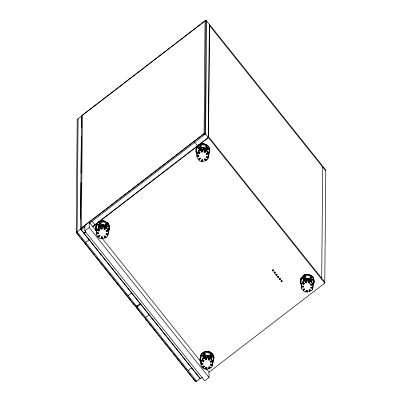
<?xml version="1.0" encoding="UTF-8"?>
<svg xmlns="http://www.w3.org/2000/svg" width="402" height="402" viewBox="0 0 402 402"><rect width="100%" height="100%" fill="white"/><g stroke="black" fill="none" stroke-linecap="round" stroke-linejoin="round"><path stroke-width="0.6" d="M76.234 232.472L80.601 229.115L140.177 303.646L135.816 307.007L76.234 232.472L77.219 119.429L81.586 116.072L81.485 127.374M76.918 233.115L77.792 232.657M78.094 118.756L77.109 231.798L136.685 306.334M85.922 231.592L83.938 233.115L80.516 228.833L81.5 115.791L205.919 20.1L209.341 24.381L208.357 137.424L92.375 226.633M80.686 219.065L81.003 182.639M81.088 173.222L81.405 136.796M82.375 115.118L81.39 228.16L82.073 229.019M202.352 377.277L200.362 378.81L84.108 233.386L84.118 232.416M206.352 368.664L209.09 372.096L209.045 377.483L204.678 380.84L84.832 230.919L84.882 225.527M209.045 377.483L89.199 227.557L89.244 222.17L96.686 231.482M104.158 235.843L105.158 237.356L105.153 237.974L102.224 238.657L102.46 236.858L101.415 236.743L101.173 238.537L99.59 238.361L98.51 237.23L99.872 235.984L99.158 235.235L97.792 236.482L96.711 235.346L96.641 233.788L98.49 233.683L98.445 232.647L96.596 232.758L96.601 232.14M96.641 233.788L96.646 233.17L98.5 233.059L98.49 233.683M97.616 229.939L96.339 230.879L95.922 229.251L97.324 223.703L98.269 224.934L98.264 225.708L101.018 223.678L101.023 222.904L98.269 224.934M97.425 230.039L97.43 229.421L98.897 230.502L98.892 231.12L97.425 230.039L96.525 231.2L96.596 232.758M97.792 236.482L97.797 235.863L98.771 236.828M98.892 231.12L99.611 230.195L98.138 229.115L98.143 228.497M98.51 237.23L98.515 236.612L99.877 235.366L99.872 235.984M99.038 228.13L99.053 226.542L100.073 225.386L100.188 225.617M99.611 230.195L99.616 229.572L98.897 230.502M101.018 223.678L100.073 222.447L100.078 221.673L101.751 221.236L105.138 221.678L106.62 222.522L106.61 223.296L105.334 224.241L107.369 226.894L108.646 225.954L108.656 225.18L107.188 226.261M100.053 227.552L100.073 225.386M100.173 227.205L100.183 225.944M100.671 227.497L100.676 226.879L101.706 226.638L102.103 229.019L101.073 229.256L100.671 227.497L98.138 229.115M101.073 229.256L100.676 226.879M101.173 238.537L101.339 236.723M101.44 226.859L101.46 224.693L103.002 224.562L102.982 226.733M102.103 229.019L102.108 228.396L101.078 228.637M102.224 238.657L102.384 236.838M102.902 226.401L102.917 225.14M99.048 226.974L100.068 225.818L100.183 226.05L101.57 225.356L101.455 225.125L102.997 224.999L102.917 225.246L104.384 225.602M104.45 227.19L104.47 225.025L105.636 225.999L105.615 228.055L104.761 229.673L103.827 229.21L104.686 226.974L105.62 227.431L104.761 229.673M108.646 225.954L109.063 227.582L108.017 231.16L106.344 231.848L105.942 230.281M107.867 235.044L106.103 234.532L106.108 233.914L107.872 234.426L107.867 235.044L107.389 236.542L106.043 237.401L106.048 236.783L105.158 237.356M106.344 231.848L106.349 231.23L108.058 230.512L108.666 232.557L108.188 234.054L106.419 233.542L106.103 234.532M107.369 226.894L107.379 226.12L105.681 223.909M105.937 230.899L107.646 230.18L107.651 229.562M108.188 234.054L108.193 233.436M131.63 291.862L131.62 292.937L128.127 295.626M135.132 305.932L136.002 305.475M149.559 315.203L200.191 378.543L195.824 381.9L136.243 307.364L136.253 306.108M137.127 305.44L137.117 306.696L196.699 381.227M197.578 153.046L196.739 153.664L196.744 152.891M196.975 154.941L196.97 155.559L198.799 155.468L198.854 156.494L197.025 156.589L197.03 155.966L198.859 155.875L198.854 156.494M196.739 153.664A6.543 6.417 0.5 0 1 197.653 147.308L197.658 146.534L198.603 147.765L198.598 148.539L201.301 146.544L200.362 145.313L200.367 144.539A6.543 6.417 0.5 0 1 206.844 145.439L206.839 146.212L205.583 147.137L207.618 149.79L208.874 148.866L208.879 148.092L207.367 149.212M197.764 152.871L197.769 152.247L199.231 153.333L199.226 153.951L197.764 152.871L196.885 154.011M199.226 153.951L199.93 153.036L198.467 151.956L198.472 151.338M198.9 160.021L198.905 159.398L200.246 158.177L200.236 158.795L198.9 160.021L199.975 161.152L201.548 161.343L201.769 159.559L202.809 159.684M199.633 149.886L199.387 149.373L200.382 148.232L201.412 148.011M199.93 153.036L199.935 152.418L199.231 153.333M200.367 150.403L200.382 148.232M200.487 150.052L200.497 148.795L201.864 148.117L201.849 149.956M201.367 152.122L200.96 149.75L201.367 152.122L202.387 151.891L202.121 150.102M201.548 161.343L201.553 160.725L202.588 160.85L202.583 161.468L205.477 160.81L204.819 159.187M203.261 149.609L203.276 147.444L201.749 147.554L201.734 149.725M202.387 151.891L201.98 149.519M201.628 360.901L200.779 361.529L200.784 360.755M201.04 362.79L201.035 363.408L202.884 363.297L202.93 364.328L201.08 364.438L201.151 365.996L202.231 367.126L203.593 365.885L204.311 366.634L202.945 367.88L205.608 369.187L205.849 367.388L206.899 367.508L206.658 369.302L209.588 368.619L208.929 366.996M201.08 364.438L200.965 361.85L201.859 360.689L201.864 360.071L203.337 361.147L203.332 361.765L201.859 360.689M200.779 361.529L200.362 359.901L201.764 354.353L202.708 355.584L202.698 356.358L205.452 354.323L204.507 353.092L204.517 352.318L206.191 351.886L209.578 352.323L211.055 353.172L211.05 353.946L209.774 354.886L211.809 357.544L213.085 356.599L213.09 355.825L211.623 356.911M205.045 20.773L204.06 133.816L204.744 134.67M204.09 152.092L204.095 151.474L205.03 151.941L205.025 152.559L204.09 152.092L204.93 149.876L204.372 150.941M203.332 361.765L204.045 360.84L202.578 359.765L202.583 359.147M205.477 160.81L204.477 159.303L204.487 158.684M204.638 149.745L204.648 148.484M204.713 150.082L204.734 147.911L205.894 148.891L205.854 150.961L205.025 152.559M202.93 364.328L202.935 363.709L201.085 363.82M208.357 137.424L204.935 133.142L205.919 20.1M202.945 367.88L202.95 367.257L204.316 366.016L204.311 366.634M203.739 357.7L203.492 357.187L204.507 356.031L204.628 356.262M206.603 20.954L205.618 133.997L89.52 223.286M205.648 150.594L205.894 149.323L204.729 148.343L204.648 148.589L203.191 148.122L203.276 147.876L201.749 147.991L201.864 148.217L200.497 148.896L200.382 148.564L199.382 149.705L199.633 149.785M206.603 154.735L206.201 153.172L206.603 154.735L208.291 154.036L209.301 150.489L208.874 148.866M204.492 358.202L204.507 356.031M204.613 357.855L204.623 356.594M208.141 157.926L206.392 157.398L206.397 156.78L208.146 157.308L208.141 157.926L207.678 159.408L206.357 160.252L206.362 159.634L205.482 160.192M205.507 359.906L205.11 357.529L205.507 359.906L206.543 359.664L206.548 359.046L205.512 359.287M205.608 369.187L205.774 367.373M207.618 149.79L207.628 149.021L205.588 146.363M205.879 357.509L205.894 355.338L207.442 355.212L207.422 357.383M205.995 357.74L206.01 355.901M206.196 153.79L207.884 153.087L207.889 152.469M206.543 359.664L206.146 357.288L206.412 358.458M324.781 283.119L208.527 137.695L209.517 24.542L325.766 169.971L324.781 283.119L208.824 372.302M206.392 157.398L206.693 156.418L208.447 156.946L208.452 156.323M206.658 369.302L206.824 367.488M207.342 357.046L207.437 355.644L205.894 355.775L206.01 356.001L204.623 356.695L204.507 356.468L203.487 357.624M208.261 359.855L208.266 359.237L209.206 359.7L209.201 360.318L208.261 359.855L209.12 357.619L210.06 358.081L209.206 359.7M207.352 355.891L208.819 356.247M208.889 357.84L208.909 355.669L210.075 356.649L210.055 358.7L209.201 360.318M210.779 362.498L210.784 361.88L212.497 361.157L212.492 361.775L210.779 362.498L210.382 360.931M212.306 365.694L210.537 365.182L210.547 364.559L212.311 365.076L211.829 367.192L210.482 368.051L210.487 367.433L208.246 368.81M211.809 357.544L211.814 356.77L210.12 354.554M210.377 361.549L212.085 360.83L212.09 360.207M212.407 354.931L211.065 355.242L211.226 355.474L212.407 355.031L211.658 354.328M210.537 365.182L210.859 364.187L212.623 364.704L212.628 364.086M309.254 289.837L309.917 291.46L307.022 292.113L307.244 290.329L306.208 290.204L305.982 291.988L304.414 291.802L303.339 290.666L304.676 289.44L303.962 288.691L302.621 289.917L301.545 288.782L301.46 287.234L303.289 287.139L303.234 286.113L301.405 286.209L301.41 285.591M301.46 287.234L301.465 286.616L303.299 286.52L303.289 287.139M302.098 277.184A6.543 6.417 0.5 0 0 301.183 283.541L301.178 284.314L300.751 282.691L302.098 277.184L303.043 278.415L303.038 279.189L305.741 277.189L304.796 275.958L304.806 275.189A6.543 6.417 0.5 0 1 311.284 276.089L311.274 276.857L310.022 277.787L312.058 280.44L313.314 279.516L313.319 278.742L311.806 279.857M302.203 283.516L302.209 282.897L303.671 283.978L303.666 284.596L302.203 283.516L301.324 284.661L301.405 286.209M303.666 284.596L304.369 283.686L302.902 282.601L302.907 281.983M303.339 290.666L303.344 290.048L304.681 288.822M304.068 280.536L303.827 280.023L304.822 278.882L304.942 279.114L306.309 278.435L306.188 278.204L307.716 278.089L307.696 280.259M304.369 283.686L304.374 283.068L303.671 283.978M304.801 281.053L304.822 278.882M304.927 280.702L304.822 279.214M305.806 282.767L305.399 280.4L305.806 282.767L306.826 282.536L306.419 280.169L306.826 282.536M305.982 291.988L305.987 291.37L307.027 291.495L307.022 292.113M303.822 280.455L304.816 279.315L304.937 279.546L306.304 278.867L306.188 278.204M306.289 280.601L306.304 278.762L304.937 279.44M307.62 279.923L307.711 278.526L306.183 278.636M309.078 280.395L309.088 279.134M309.153 280.727L309.173 278.561L309.088 278.802M309.359 281.139L309.364 280.521L308.535 282.124L309.47 282.591L309.465 283.209L308.53 282.742L309.359 281.139L306.414 280.787M309.465 283.209L310.299 280.988L309.47 282.591M310.319 281.129L310.334 279.536L310.098 279.651M311.042 285.385L310.64 283.822L311.042 285.385L312.731 284.681L312.736 284.063L311.047 284.767M312.58 288.576L310.826 288.048L310.831 287.43L312.585 287.953L312.58 288.576L312.118 290.058L310.791 290.902L310.801 290.279M311.027 280.877L310.786 281.425L310.098 280.088L310.329 279.973L309.168 278.993L309.088 279.234L307.63 278.767M312.058 280.44L312.063 279.666L310.027 277.013M310.635 284.44L312.319 283.737L312.324 283.119M310.826 288.048L311.133 287.068L312.887 287.591L312.892 286.973M321.706 278.295L322.675 167.086M198.739 146.459L198.98 145.152L198.739 146.459L200.03 145.604L198.809 145.368M98.415 228.607L98.5 227.542A4.321 4.236 0.5 0 1 100.661 225.15M202.854 359.257L202.935 358.187A4.316 4.236 0.5 0 1 207.251 355.368L208.331 355.574A4.131 4.05 0.5 0 1 211.09 358.669M313.138 284.737A6.934 6.804 0.5 0 0 313.63 278.47L312.711 276.842L311.414 275.702A6.934 6.804 0.5 0 0 300.817 278.601L300.384 282.098L300.872 283.706A6.934 6.804 0.5 0 0 301.796 285.234M202.583 161.468L202.739 159.659M307.027 291.495L307.178 290.304M108.419 231.215A7.156 7.02 0.5 0 0 108.982 230.145C111.027 225.411 106.51 220 101.57 220.768A7.161 7.025 0.5 0 0 96.932 223.472L95.55 226.773L95.55 228.663A6.839 6.708 0.5 0 0 96.591 231.416M201.03 362.066A6.839 6.708 0.5 0 1 199.99 359.313L200.457 355.685A7.156 7.02 0.5 0 1 206.01 351.413L207.839 351.383L209.608 351.916A6.839 6.708 0.5 0 1 213.889 357.272L213.422 360.795A7.156 7.02 0.5 0 1 212.859 361.865M107.244 223.286L106.676 223.602L106.786 224.824L107.882 224.567L107.987 223.879M200.367 359.127L200.874 355.81L201.764 354.353M213.256 359.112L213.507 357.458L213.09 355.825M207.075 146.293L206.874 147.499L206.658 147.047L206.909 146.514L207.417 147.846L206.658 147.047M304.284 277.174L304.47 276.254L303.063 276.938L304.284 277.174L303.063 276.938M99.535 223.678L99.731 222.748L98.5 222.517L99.535 223.678L99.731 222.748M98.269 228.497L98.5 227.437A4.321 4.241 0.5 0 1 101.711 224.698L103.882 224.824A4.12 4.04 0.5 0 1 106.651 227.919M202.708 359.147L202.935 358.087A4.321 4.241 0.5 0 1 206.151 355.343L208.321 355.468A4.12 4.04 0.5 0 1 211.09 358.564M108.982 230.145L109.45 226.622M213.884 357.272L213.422 360.689A7.156 7.02 0.5 0 1 212.859 361.76M300.817 278.601L300.384 282.098A6.934 6.804 0.5 0 0 301.796 285.335M207.688 158.74L208.738 155.353M208.447 156.946L208.909 155.463L208.296 153.413L206.613 154.117M312.123 289.385L313.354 285.44L311.706 281.641L307.957 279.767L303.862 280.696L301.329 283.993L301.55 288.113M107.575 235.301L108.671 231.889L107.043 228.08L103.269 226.225L99.118 227.19L96.53 230.532L96.691 234.085M212.015 365.951L213.11 362.539L211.477 358.725L207.703 356.87L203.553 357.84L200.97 361.177L201.156 365.328M104.379 225.703L104.465 225.457L105.631 226.432L105.394 226.552M208.819 356.353L208.904 356.001M95.55 226.874L96.927 223.577L98.219 222.291L101.57 220.869L105.168 221.266M312.841 284.852L313.721 282.812L313.314 279.516M97.324 223.703L95.962 226.793L96.349 230.11M212.563 361.976L213.472 359.916L213.085 356.599M311.344 277.159L312.575 277.36L311.098 277.697L311.515 276.938L311.741 277.908M107.038 223.723L106.625 224.597L107.535 224.12M211.226 355.474L211.884 354.067L212.407 355.031M205.03 151.941L205.859 150.338M104.686 226.974L103.832 228.592L104.771 229.055M202.703 353.504L202.935 353.067L203.799 354.333L203.196 354.484L202.703 353.504L204.171 353.398L204.055 353.127L203.799 354.333L204.171 353.398L203.196 354.484M208.553 358.7L209.12 357.619M311.098 277.697L311.515 276.938M300.947 279.209L300.369 280.219L300.535 281.38M108.862 229.326L109.455 228.306L108.972 224.803L108.053 223.271L106.756 222.135M107.972 231.095L108.565 230.125L109.073 226.808L108.656 225.18M198.467 151.956L200.955 150.368M302.902 282.601L303.852 281.365L305.394 281.018M202.578 359.765L203.548 358.509L205.105 358.147M203.337 361.147L204.05 360.222M199.382 149.805L200.382 148.67M304.485 279.591L303.822 280.355L304.068 280.43L303.827 280.023M99.048 226.869L100.068 225.718M203.487 357.519L204.507 356.363M82.375 115.334L205.045 20.989M81.39 227.944L204.06 133.6M80.516 228.833L204.935 133.142M81.199 229.688L85.169 226.638M84.832 230.919L89.199 227.557M207.543 137.489L208.537 136.725L324.786 282.149M84.108 233.386L85.601 232.235M92.571 226.879L208.527 137.695M85.666 242.506L89.159 239.823M136.243 307.364L140.61 304.007L149.172 314.716L145.68 317.404M136.931 308.223L137.801 307.55M188.136 370.518L191.628 367.835M196.015 380.372L195.141 381.046L187.327 371.051M202.708 355.584L205 353.891M198.603 147.765L201.312 145.77M303.043 278.415L305.746 276.42M204.477 159.303L205.357 158.745L206.357 160.252M205.166 160.343L206.176 159.7M309.605 290.993L310.61 290.35M302.972 275.682L304.53 274.777L308.083 274.285L312.711 276.842L313.183 278.511M209.834 357.197L210.07 357.082L208.904 356.107M210.759 358.423L210.522 358.544L210.065 357.649M205.894 148.891L205.658 149.338L205.894 149.217L204.729 148.243M206.357 150.348L206.588 150.232L206.352 150.78L205.658 149.438M310.098 279.983L310.329 279.867L309.168 278.887M100.073 222.447L103.475 222.015L106.61 223.296M201.372 151.499L202.392 151.268M305.811 282.149L306.832 281.918M100.661 225.15L102.811 224.723L103.897 224.929A4.131 4.05 0.5 0 1 106.651 228.019M204.507 353.092L207.909 352.66L211.05 353.946M209.608 351.916L206.01 351.519A7.156 7.02 0.5 0 0 200.457 355.79M101.701 227.256L104.681 227.592M101.399 237.894L102.605 238.029M101.178 237.919L102.229 238.039M206.141 357.906L209.115 358.237M207.045 368.674L204.03 368.338L202.236 366.508M201.975 150.137L204.925 150.494M201.176 160.624L202.965 160.84M305.615 291.274L307.404 291.49M98.812 228.06L98.56 227.984L98.807 228.492M105.615 228.055L107.032 228.748L107.646 230.18M210.055 358.7L211.472 359.398L212.085 360.83M205.854 150.961L207.266 151.665L207.884 153.087M310.294 281.606L311.701 282.31L312.319 283.737M103.399 220.733L104.952 221.577M107.017 222.708L108.053 223.271M206.728 145.338L203.648 143.635A6.934 6.804 0.5 0 0 195.93 149.569M303.359 276.692L304.113 277.184L303.917 276.209M107.882 224.567L106.676 223.602L106.786 224.824M104.465 225.356L105.636 226.331M209.231 356.272L210.07 356.976M99.038 222.613L99.766 223.236M199.347 145.469L200.07 146.092M206.975 145.052L208.271 146.192A6.934 6.804 0.5 0 1 208.362 154.474M200.236 158.795L199.523 158.041L198.186 159.267L197.106 158.137L196.89 153.343L199.422 150.047L203.523 149.117L207.271 150.991L208.914 154.79M209.507 25.512L325.761 170.94M311.414 275.702L313.63 278.47M194.704 142.393L197.442 145.82M92.113 221.296L94.852 224.723M101.776 237.848L201.261 362.297M136.931 308.007L143.182 315.826M143.961 316.806L144.745 317.781M145.524 318.761L157.639 333.911M158.418 334.886L172.091 351.991M172.875 352.971L186.548 370.076M77.31 233.602L80.043 237.024M80.827 237.999L94.5 255.104M95.284 256.084L134.348 304.957M302.093 277.958L303.038 279.189M197.653 147.308L198.598 148.539M201.759 355.127L202.698 356.358M97.319 224.477L98.264 225.708M310.791 290.902L309.796 289.395L308.917 289.953L309.917 291.46M210.482 368.051L209.487 366.544L208.593 367.111L209.588 368.619M106.043 237.401L105.048 235.894L104.153 236.466L105.153 237.974M105.625 226.999L106.083 227.894M313.505 279.626L314.138 281.857A6.934 6.804 0.5 0 1 313.138 284.636M300.706 282.541L300.872 283.706M312.731 284.681L312.887 287.591M212.492 361.775L212.623 364.704M276.767 275.089A0.553 0.543 0.5 0 0 276.812 274.27A0.553 0.543 0.5 0 0 275.978 274.33L275.872 274.737A0.553 0.543 0.5 0 0 276.501 275.199M200.362 145.313A6.543 6.417 0.5 0 1 206.839 146.212M197.005 154.207A6.934 6.804 0.5 0 1 198.377 145.263A6.934 6.804 0.5 0 1 207.593 145.564A6.934 6.804 0.5 0 1 208.362 154.579M197.005 154.107A6.934 6.804 0.5 0 1 195.95 151.348M198.623 151.966A4.186 4.105 0.5 0 1 202.261 147.624A4.186 4.105 0.5 0 1 206.914 150.911M198.628 151.313A4.186 4.105 0.5 0 1 203.09 147.499L205.141 148.187A4.186 4.105 0.5 0 1 206.914 150.805M208.879 148.092A6.543 6.417 0.5 0 1 208.583 153.519M196.322 151.268A6.543 6.417 0.5 0 1 197.658 146.534M201.03 361.961A6.844 6.713 0.5 0 1 199.99 359.207M207.839 351.383A6.854 6.723 0.5 0 1 213.889 358.956M313.319 278.742A6.543 6.417 0.5 0 1 313.47 283.144M303.063 281.963A4.186 4.105 0.5 0 1 307.525 278.144L309.575 278.837A4.186 4.105 0.5 0 1 311.349 281.455M303.063 282.063A4.186 4.105 0.5 0 1 311.349 281.556M304.796 275.958A6.543 6.417 0.5 0 1 311.274 276.857M96.591 231.316A6.844 6.713 0.5 0 1 95.55 228.562M277.621 276.707L277.802 277.345A0.553 0.543 0.5 0 0 278.576 277.234L278.681 276.832A0.553 0.543 0.5 0 0 278.199 276.37L277.621 276.707M281.043 280.988L281.224 281.626A0.553 0.543 0.5 0 0 282.073 281.395A0.553 0.543 0.5 0 0 281.626 280.651L281.043 280.988M272.556 270.154L272.45 270.561A0.553 0.543 0.5 0 0 273.34 270.913L273.551 270.546A0.553 0.543 0.5 0 0 273.064 269.943L272.556 270.154M274.27 272.189L274.159 272.591A0.553 0.543 0.5 0 0 275.053 272.943L275.149 272.179A0.553 0.543 0.5 0 0 274.264 272.189M276.973 274.692L276.762 275.194L276.214 275.269A0.553 0.543 0.5 0 1 276.079 274.34L276.491 274.224L276.973 274.692M277.692 276.476L277.697 277.134L278.214 277.34A0.553 0.543 0.5 0 0 278.611 276.526A0.553 0.543 0.5 0 0 277.692 276.476M279.405 278.616L279.3 279.018A0.553 0.543 0.5 0 0 280.189 279.37L280.284 278.606A0.553 0.543 0.5 0 0 279.405 278.616M281.114 280.757L281.224 281.521L281.777 281.586L282.109 281.149A0.553 0.543 0.5 0 0 281.114 280.757M273.34 270.802L272.933 270.913A0.553 0.543 0.5 0 1 272.486 270.174A0.553 0.543 0.5 0 1 273.33 269.938A0.553 0.543 0.5 0 1 273.34 270.802M274.777 272.084L274.365 272.194A0.553 0.543 0.5 0 0 274.501 273.129L274.928 273.124A0.553 0.543 0.5 0 0 275.259 272.546L274.777 272.084M279.913 278.511L279.506 278.621A0.553 0.543 0.5 0 0 279.641 279.556L280.063 279.551A0.553 0.543 0.5 0 0 279.913 278.511"/></g></svg>
